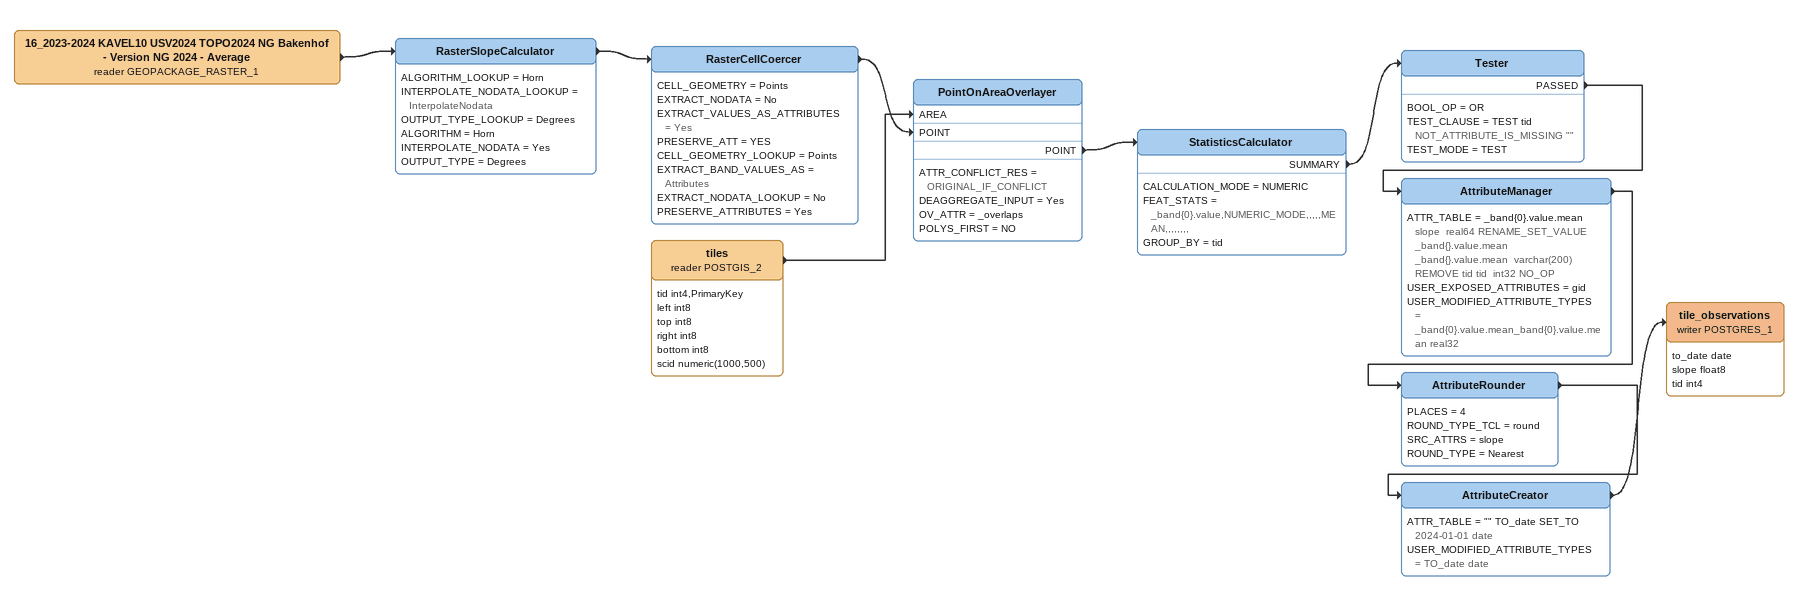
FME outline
16_2023-2024 KAVEL10 USV2024 TOPO2024 NG Bakenhof - Version NG 2024 - Average (reader GEOPACKAGE_RASTER_1)
    -> RasterSlopeCalculator
RasterSlopeCalculator
    ALGORITHM_LOOKUP = Horn
    INTERPOLATE_NODATA_LOOKUP = InterpolateNodata
    OUTPUT_TYPE_LOOKUP = Degrees
    ALGORITHM = Horn
    INTERPOLATE_NODATA = Yes
    OUTPUT_TYPE = Degrees
    -> RasterCellCoercer
RasterCellCoercer
    CELL_GEOMETRY = Points
    EXTRACT_NODATA = No
    EXTRACT_VALUES_AS_ATTRIBUTES = Yes
    PRESERVE_ATT = YES
    CELL_GEOMETRY_LOOKUP = Points
    EXTRACT_BAND_VALUES_AS = Attributes
    EXTRACT_NODATA_LOOKUP = No
    PRESERVE_ATTRIBUTES = Yes
    -> PointOnAreaOverlayer [POINT]
tiles (reader POSTGIS_2)
    attributes: tid int4,PrimaryKey, left int8, top int8, right int8, bottom int8, scid numeric(1000,500)
    -> PointOnAreaOverlayer [AREA]
PointOnAreaOverlayer
    ATTR_CONFLICT_RES = ORIGINAL_IF_CONFLICT
    DEAGGREGATE_INPUT = Yes
    OV_ATTR = _overlaps
    POLYS_FIRST = NO
    POINT -> StatisticsCalculator
StatisticsCalculator
    CALCULATION_MODE = NUMERIC
    FEAT_STATS = _band{0}.value,NUMERIC_MODE,,,,,MEAN,,,,,,,,
    GROUP_BY = tid
    SUMMARY -> Tester
Tester
    BOOL_OP = OR
    TEST_CLAUSE = TEST tid NOT_ATTRIBUTE_IS_MISSING ""
    TEST_MODE = TEST
    PASSED -> AttributeManager
AttributeManager
    ATTR_TABLE = _band{0}.value.mean slope  real64 RENAME_SET_VALUE _band{}.value.mean _band{}.value.mean  varchar(200) REMOVE tid tid  int32 NO_OP
    USER_EXPOSED_ATTRIBUTES = gid
    USER_MODIFIED_ATTRIBUTE_TYPES = _band{0}.value.mean_band{0}.value.mean real32
    -> AttributeRounder
AttributeRounder
    PLACES = 4
    ROUND_TYPE_TCL = round
    SRC_ATTRS = slope
    ROUND_TYPE = Nearest
    -> AttributeCreator
AttributeCreator
    ATTR_TABLE = "" TO_date SET_TO 2024-01-01 date
    USER_MODIFIED_ATTRIBUTE_TYPES = TO_date date
    -> tile_observations (writer POSTGRES_1)
tile_observations (writer POSTGRES_1)
    attributes: to_date date, slope float8, tid int4
